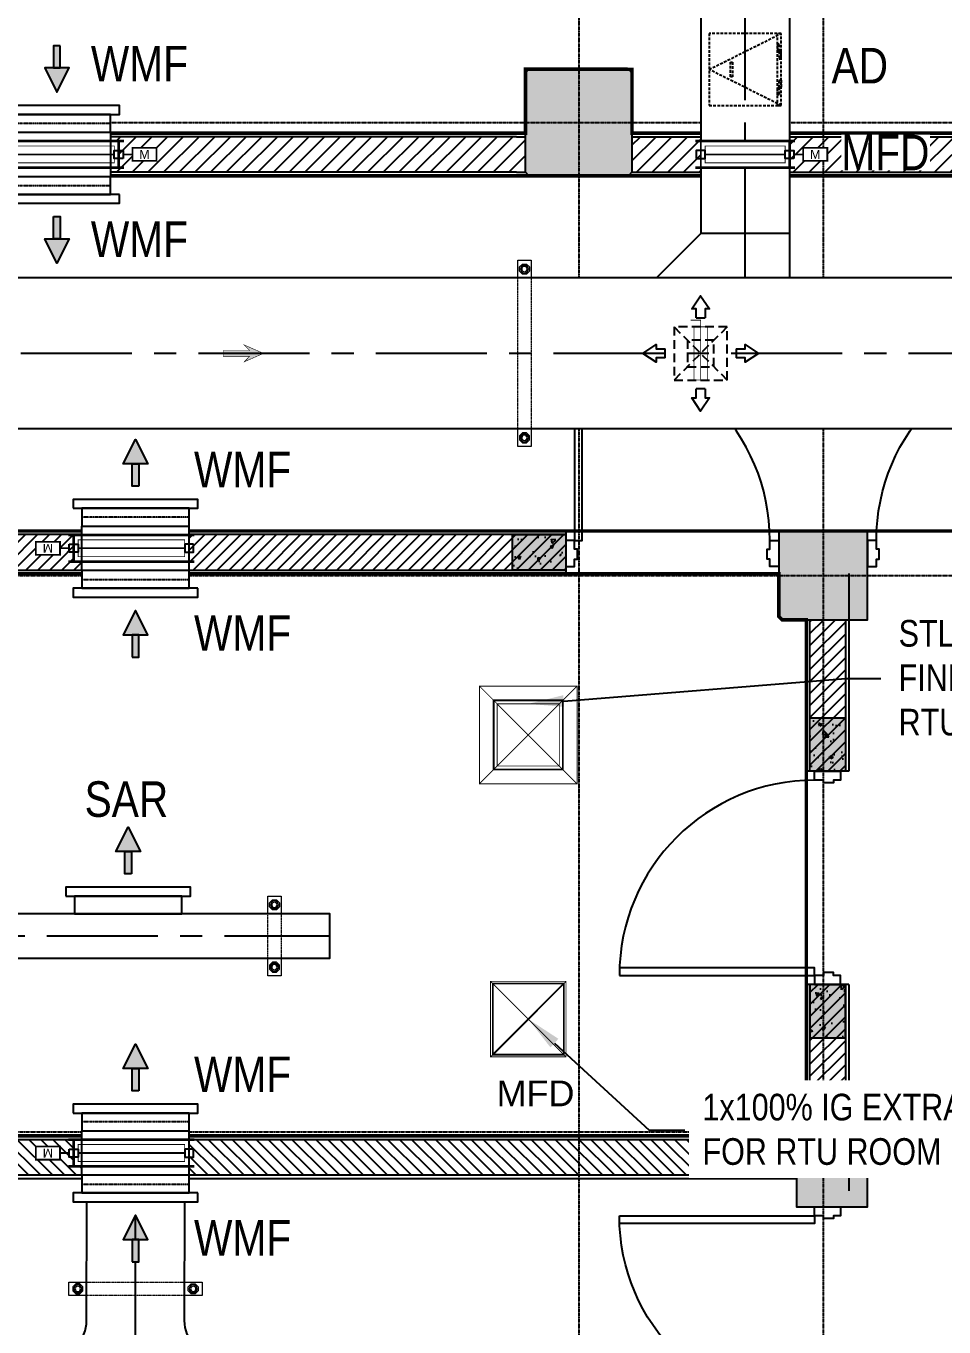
# Model space of a CAD drawing. Header units: metres. Extents: x 841183 to 1048542, y 259326 to 317714.
# Drawn here: x 936224 to 941394, y 294401 to 301725 of the extents above; entities that cross this region are included whole.
import ezdxf
from ezdxf import colors
from ezdxf.entities.mleader import LeaderData, LeaderLine
from ezdxf.math import Vec2, Vec3

# ---------------------------------------------------------------- set-up
doc = ezdxf.new("R2010")
doc.units = ezdxf.units.M
doc.set_wipeout_variables(frame=1)
for name, pattern in [('( Hidden )', [0.375, 0.25, -0.125]), ('CENTER', [2, 1.25, -0.25, 0.25, -0.25]), ('DASHED', [0.75, 0.5, -0.25]), ('DASHED2', [0.375, 0.25, -0.125]), ('HID', [0.345, 0.225, -0.12]), ('HIDDEN', [0.375, 0.25, -0.125]), ('PHANTOM', [2.5, 1.25, -0.25, 0.25, -0.25, 0.25, -0.25]), ('VILLA AXIS$0$CENTER', [2, 1.25, -0.25, 0.25, -0.25])]:
    doc.linetypes.add(name, pattern=pattern)
for name, color, linetype in [('0_ACCESS DOOR', 7, 'Continuous'), ('0_DAMPERS', 160, 'Continuous'), ('0_EXTRACT AIR DUCT', 236, 'Continuous'), ('0_HVAC TEXT', 7, 'Continuous'), ('1-TEXT', 3, 'Continuous'), ('A-AXIS LINE', 253, 'Continuous'), ('A-FIXTURES', 252, 'Continuous'), ('A-SECT-PATT', 9, 'Continuous'), ('A-WALL-2', 252, 'Continuous'), ('G-COL', 252, 'Continuous'), ('MOTORIZED DAMPER', 10, 'Continuous'), ('PAMCAD-PROJECTION', 7, 'Continuous'), ('RETURN AIR DUCT', 160, 'HIDDEN'), ('SUPPLY AIR DUCT', 82, 'Continuous'), ('TIP - BEAM-CONC', 6, 'Continuous'), ('TIP - DOOR2', 252, 'Continuous')]:
    doc.layers.add(name, color=color, linetype=linetype)
for name, color, linetype, lineweight in [('0_ARROW', 20, 'Continuous', 0), ('0_FA DUCT', 130, 'Continuous', 0), ('0_HVAC-OPENING', 126, 'Continuous', 0), ('HANGER', 252, 'Continuous', 0)]:
    doc.layers.add(name, color=color, linetype=linetype, lineweight=lineweight)
for name, color, linetype, transparency in [('A-HATCH', 252, 'Continuous', 0.6), ('A-HATCH SOLID', 253, 'Continuous', 0.6), ('A-REFLECT DOWN', 252, 'Continuous', 0.6), ('CENTER LINE', 252, 'CENTER', 0.6), ('G-HATCH-COL-WALL', 253, 'Continuous', 0.6)]:
    doc.layers.add(name, color=color, linetype=linetype, transparency=transparency)
for name, color, linetype, true_color in [('MFD', 1, 'Continuous', 0xff0000), ('RAR', 1, 'Continuous', 0xff0000), ('SAD', 1, 'Continuous', 0xff0000), ('SAR', 1, 'Continuous', 0xff0000), ('VCD', 5, 'HIDDEN', 0x0000ff)]:
    doc.layers.add(name, color=color, linetype=linetype, true_color=true_color)
doc.styles.add('AIRAL', font='arial.ttf', dxfattribs={"height": 6.14})
doc.styles.get("Standard").update_dxf_attribs({"font": 'ARIALN.TTF'})

# ---------------------------------------------------------------- blocks, each defined once
blk = doc.blocks.new('*U40')
blk.add_wipeout([(-250, 75), (250, 75), (250, 0), (327, 0.4), (327, 37.3), (462.8, 37.3), (462.8, -36.4), (327, -36.4), (327, 0.4), (250, 0), (250, -75), (-250, -75)])
at = {"layer": '0_DAMPERS', "color": 8}
for points in [[(-275, -22.5), (-225, -22.5), (-225, 22.5), (-275, 22.5)], [(275, -22.5), (225, -22.5), (225, 22.5), (275, 22.5)]]:
    blk.add_lwpolyline(points, close=True, dxfattribs=at)
at = {"layer": '0_DAMPERS', "color": 8, "linetype": 'HIDDEN', "ltscale": 150, "const_width": 5}
blk.add_lwpolyline([(-225, -47.5), (225, -47.5), (225, 47.5), (-225, 47.5)], close=True, dxfattribs=at)
at = {"layer": '0_DAMPERS', "color": 8, "ltscale": 100, "const_width": 10}
blk.add_lwpolyline([(275, 0), (327, 0), (327, 0)], dxfattribs=at)
at = {"layer": 'MOTORIZED DAMPER', "const_width": 15}
for points in [[(-280, 75), (280, 75)], [(250, -75), (250, 75)], [(-280, -75), (280, -75)]]:
    blk.add_lwpolyline(points, dxfattribs=at)
at = {"layer": 'MOTORIZED DAMPER', "ltscale": 100, "const_width": 10}
for points in [[(-250, -75), (-250, 75)], [(225, 0), (-225, 0)]]:
    blk.add_lwpolyline(points, dxfattribs=at)
blk.add_lwpolyline([(327, 37.3), (462.8, 37.3), (462.8, -36.4), (327, -36.4)], close=True, dxfattribs=at)
at = {"layer": '0_HVAC TEXT', "insert": (394.9, 0.4), "char_height": 50, "width": 53.399, "attachment_point": 5, "style": 'AIRAL'}
blk.add_mtext('{\\fArial|b0|i0|c0|p34;M}', dxfattribs=at)
blk = doc.blocks.new('AD')
at = {"layer": '0_ACCESS DOOR', "linetype": 'HID', "ltscale": 50}
for p, q in [((0, 0), (300, 150)), ((300, -150), (0, 0))]:
    blk.add_line(p, q, dxfattribs=at)
for points in [[(0, -150), (300, -150), (300, 150), (0, 150)], [(300, 150), (283.7, 150), (283.7, -150), (300, -150)], [(284, 75), (292, 75), (292, 105.6), (284, 105.6)], [(292, 44.4), (300, 44.4), (300, 75), (292, 75)], [(88.7, 30.6), (96.7, 30.6), (96.7, -30.6), (88.7, -30.6)], [(292, -44.4), (300, -44.4), (300, -75), (292, -75)], [(284, -75), (292, -75), (292, -105.6), (284, -105.6)]]:
    blk.add_lwpolyline(points, close=True, dxfattribs=at)
blk = doc.blocks.new('*U38')
at = {"layer": 'SAD', "ltscale": 20}
for points in [[(-25, -62.5), (-25, -12.5), (-50, -12.5), (0, 62.5), (50, -12.5), (25, -12.5), (25, -62.5)], [(-25, -62.5), (25, -62.5)]]:
    blk.add_lwpolyline(points, dxfattribs=at)
blk = doc.blocks.new('*U39')
at = {"layer": 'SAD', "color": 0, "linetype": 'ByBlock', "lineweight": -2, "transparency": 16777216}
blk.add_blockref('*U38', (1261177.7, 298774.3), dxfattribs=at)
for p, rotation in [((1260915.2, 298511.8), 90.00000000000001), ((1261440.2, 298511.8), 270), ((1261177.7, 298249.3), 180)]:
    blk.add_blockref('*U38', p, dxfattribs=dict(at, rotation=rotation))
blk = doc.blocks.new('SAD')
at = {"layer": 'SAD', "linetype": 'DASHED', "ltscale": 100}
for points in [[(-150, -150), (150, -150), (150, 150), (-150, 150)], [(-75, -75), (75, -75), (75, 75), (-75, 75)]]:
    blk.add_lwpolyline(points, close=True, dxfattribs=at)
for points in [[(-150, 150), (150, -150)], [(150, 150), (-150, -150)]]:
    blk.add_lwpolyline(points, dxfattribs=at)
at = {"layer": 'VCD', "ltscale": 150, "const_width": 5}
for points in [[(-56.2, 187.5), (-12.5, 187.5), (0, 187.5), (0, 150)], [(-37.5, 150), (-37.5, -150)], [(-37.5, 150), (37.5, 150)], [(0, 150), (0, -150)], [(37.5, -150), (37.5, 150)], [(-37.5, -150), (37.5, -150)]]:
    blk.add_lwpolyline(points, dxfattribs=at)
at = {"layer": 'SAD'}
blk.add_blockref('*U39', (-1261177.7, -298511.8), dxfattribs=at)
blk = doc.blocks.new('*U63')
blk.add_wipeout([(0, 75), (650, 75), (650, 0), (727, 0.4), (727, 37.3), (862.8, 37.3), (862.8, -36.4), (727, -36.4), (727, 0.4), (650, 0), (650, -75), (0, -75)])
at = {"layer": '0_DAMPERS', "color": 8}
for points in [[(-25, -22.5), (25, -22.5), (25, 22.5), (-25, 22.5)], [(675, -22.5), (625, -22.5), (625, 22.5), (675, 22.5)]]:
    blk.add_lwpolyline(points, close=True, dxfattribs=at)
at = {"layer": '0_DAMPERS', "color": 8, "linetype": 'HIDDEN', "ltscale": 150, "const_width": 5}
blk.add_lwpolyline([(25, -47.5), (625, -47.5), (625, 47.5), (25, 47.5)], close=True, dxfattribs=at)
at = {"layer": '0_DAMPERS', "color": 8, "ltscale": 100, "const_width": 10}
blk.add_lwpolyline([(675, 0), (727, 0), (727, 0)], dxfattribs=at)
at = {"layer": 'MOTORIZED DAMPER', "const_width": 15}
for points in [[(-30, 75), (680, 75)], [(650, -75), (650, 75)], [(-30, -75), (680, -75)]]:
    blk.add_lwpolyline(points, dxfattribs=at)
at = {"layer": 'MOTORIZED DAMPER', "ltscale": 100, "const_width": 10}
for points in [[(0, -75), (0, 75)], [(625, 0), (25, 0)]]:
    blk.add_lwpolyline(points, dxfattribs=at)
blk.add_lwpolyline([(727, 37.3), (862.8, 37.3), (862.8, -36.4), (727, -36.4)], close=True, dxfattribs=at)
at = {"layer": '0_HVAC TEXT', "insert": (794.9, 0.4), "char_height": 50, "width": 53.399, "attachment_point": 5, "style": 'AIRAL'}
blk.add_mtext('{\\fArial|b0|i0|c0|p34;M}', dxfattribs=at)
blk = doc.blocks.new('A$Cb8744c3a')
at = {"layer": 'RAR', "ltscale": 20}
h = blk.add_hatch(color=256, dxfattribs=at)
h.dxf.hatch_style = 1
h.paths.add_polyline_path([(-4.4, 612.5), (-41.9, 612.5), (-41.9, 487.5), (-4.4, 487.5)])
h.paths.add_polyline_path([(45.6, 487.5), (-91.9, 487.5), (-23.1, 350)])
h = blk.add_hatch(color=256, dxfattribs=at)
h.dxf.hatch_style = 1
h.paths.add_polyline_path([(-41.9, -350), (-4.4, -350), (-4.4, -475), (-41.9, -475)])
h.paths.add_polyline_path([(-91.9, -475), (45.6, -475), (-23.1, -612.5)])
at = {"layer": 'RAR'}
for points in [[(-4.4, 612.5), (-41.9, 612.5), (-41.9, 487.5), (-4.4, 487.5), (-4.4, 612.5)], [(45.6, 487.5), (-91.9, 487.5), (-23.1, 350), (45.6, 487.5)], [(-41.9, -350), (-4.4, -350), (-4.4, -475), (-41.9, -475), (-41.9, -350)], [(-91.9, -475), (45.6, -475), (-23.1, -612.5), (-91.9, -475)]]:
    blk.add_lwpolyline(points, close=True, dxfattribs=at)
at = {"layer": 'RAR', "ltscale": 20}
for points in [[(-91.9, 487.5), (-23.1, 350), (45.6, 487.5)], [(45.6, 487.5), (-91.9, 487.5), (-23.1, 350), (45.6, 487.5)], [(45.6, -475), (-23.1, -612.5), (-91.9, -475)], [(-91.9, -475), (45.6, -475), (-23.1, -612.5), (-91.9, -475)]]:
    blk.add_lwpolyline(points, close=True, dxfattribs=at)
at = {"color": 255}
blk.add_wipeout([(-375, 275), (328.8, 275), (328.8, 225), (278.8, 225), (278.8, 75), (325, 75), (325, -75), (278.8, -75), (278.8, -225), (328.8, -225), (328.8, -275), (-375, -275), (-375, -225), (-325, -225), (-325, 225), (-375, 225)], dxfattribs=at)
at = {"layer": 'RAR', "ltscale": 20}
for points in [[(-375, 225), (328.8, 225), (328.8, 275), (-375, 275)], [(-325, 125), (278.8, 125), (278.8, 225), (-325, 225)], [(278.8, -125), (-325, -125), (-325, -225), (278.8, -225)], [(328.8, -225), (-375, -225), (-375, -275), (328.8, -275)]]:
    blk.add_lwpolyline(points, close=True, dxfattribs=at)
at = {"layer": 'RETURN AIR DUCT', "ltscale": 0.001}
for points in [[(-325, 125), (278.8, 125), (278.8, 175), (-325, 175)], [(-324.9, -175), (278.8, -175), (278.8, -125), (-324.9, -125)]]:
    blk.add_lwpolyline(points, close=True, dxfattribs=at)
at = {"layer": 'MFD'}
blk.add_blockref('*U63', (-325, 0), dxfattribs=at)
at = {"layer": 'RAR', "ltscale": 20}
for points in [[(-325, 125), (-325, -125)], [(278.8, 125), (278.8, -125)]]:
    blk.add_lwpolyline(points, dxfattribs=at)
blk = doc.blocks.new('*U72')
at = {"layer": 'HANGER', "ltscale": 20}
for points in [[(0, 75), (-200, 75), (-200, -75), (0, -75)], [(0, -15), (0, 15)], [(1100, -75), (1300, -75), (1300, 75), (1100, 75)], [(1100, -15), (1100, 15)]]:
    blk.add_lwpolyline(points, dxfattribs=at)
for points in [[(-77, 56), (-123, 56), (-156, 23), (-156, -23), (-123, -56), (-77, -56), (-44, -23), (-44, 23)], [(1177, 56), (1223, 56), (1256, 23), (1256, -23), (1223, -56), (1177, -56), (1144, -23), (1144, 23)]]:
    blk.add_lwpolyline(points, close=True, dxfattribs=at)
at = {"layer": 'HANGER', "linetype": 'HIDDEN', "ltscale": 0.0008}
for points in [[(1100, 75), (0, 75)], [(0, -75), (1100, -75)]]:
    blk.add_lwpolyline(points, dxfattribs=at)
at = {"layer": 'HANGER', "ltscale": 20}
for centre, radius in [((-100, 0), 45), ((-100, 0), 30), ((1200, 0), 45), ((1200, 0), 30)]:
    blk.add_circle(centre, radius, dxfattribs=at)
blk = doc.blocks.new('*U74')
at = {"layer": 'HANGER', "ltscale": 20}
for points in [[(0, 75), (-200, 75), (-200, -75), (0, -75)], [(0, -15), (0, 15)], [(1700, -75), (1900, -75), (1900, 75), (1700, 75)], [(1700, -15), (1700, 15)]]:
    blk.add_lwpolyline(points, dxfattribs=at)
for points in [[(-77, 56), (-123, 56), (-156, 23), (-156, -23), (-123, -56), (-77, -56), (-44, -23), (-44, 23)], [(1777, 56), (1823, 56), (1856, 23), (1856, -23), (1823, -56), (1777, -56), (1744, -23), (1744, 23)]]:
    blk.add_lwpolyline(points, close=True, dxfattribs=at)
at = {"layer": 'HANGER', "linetype": 'HIDDEN', "ltscale": 0.0008}
for points in [[(1700, 75), (0, 75)], [(0, -75), (1700, -75)]]:
    blk.add_lwpolyline(points, dxfattribs=at)
at = {"layer": 'HANGER', "ltscale": 20}
for centre, radius in [((-100, 0), 45), ((-100, 0), 30), ((1800, 0), 45), ((1800, 0), 30)]:
    blk.add_circle(centre, radius, dxfattribs=at)
blk = doc.blocks.new('0-ARROW-3')
at = {"layer": '0_ARROW', "true_color": 0xc8c8c8}
h = blk.add_hatch(dxfattribs=at)
h.set_pattern_fill('ANSI31', color=9)
h.set_pattern_definition([(45, (-4415, 43046), (-0.08838834765, 0.08838834765), [])])
h.paths.add_polyline_path([(-512, -108), (-711, -313), (0, 0), (-711, 313), (-512, 108), (-1490, 108), (-1490, -108)])
at = {"layer": '0_ARROW', "const_width": 20}
blk.add_lwpolyline([(-1490, -108), (-512, -108), (-711, -313), (0, 0), (-711, 313), (-512, 108), (-1490, 108)], close=True, dxfattribs=at)
blk = doc.blocks.new('A$C10b3fa2f')
at = {"layer": 'A-REFLECT DOWN'}
h = blk.add_hatch(dxfattribs=at)
h.set_pattern_fill('AR-HBONE', color=256, scale=75, style=0)
h.set_pattern_definition([(45, (-872853.3, -501345.44), (0, 424.26407), [900, -300]), (135, (-872641.16, -501133.3), (3e-14, 424.26407), [900, -300])])
h.paths.add_polyline_path([(-40951.9, -7637.1), (-40445.1, -7637.1), (-40278.2, -7926.1), (-40445.1, -8215.1), (-40951.9, -8215.1), (-41118.8, -7926.1)])
edge = h.paths.add_edge_path()
edge.add_line((-40250.6, -6912.7), (-42275.6, -6912.7))
edge.add_line((-42275.6, -6912.7), (-42275.6, -105.8))
edge.add_line((-42275.6, -105.8), (-42275.6, 38.9))
edge.add_line((-42275.6, 38.9), (-43125, 38.9))
edge.add_line((-43125, 38.9), (-43125, -30517.1))
edge.add_line((-43125, -30517.1), (-43000, -30517.1))
edge.add_line((-43000, -30517.1), (-43000, -32386.1))
edge.add_line((-43000, -32386.1), (-6450, -32386.1))
edge.add_arc((-6450, -25886.1), 6500, 270, 360)
edge.add_line((50, -25886.1), (50, -22117.5))
edge.add_line((50, -22117.5), (-3025.4, -22117.5))
edge.add_line((-3025.4, -22117.5), (-3025.4, -31367.5))
edge.add_line((-3025.4, -31367.5), (-37875.6, -31367.3))
edge.add_line((-37875.6, -31367.3), (-37875.6, -22117.5))
edge.add_line((-37875.6, -22117.5), (-40250.6, -22117.5))
edge.add_line((-40250.6, -22117.5), (-40250.6, -6912.7))
blk = doc.blocks.new('door1200')
at = {"layer": 'TIP - DOOR2'}
blk.add_lwpolyline([(-515355.3, 5554), (-515355.3, 4454), (-515312.2, 4454), (-515312.2, 5553)], dxfattribs=at)
for points in [[(-515405.3, 4454), (-515405.3, 4308), (-515355.3, 4308), (-515355.3, 4348), (-515339.3, 4348), (-515339.3, 4405), (-515355.3, 4405), (-515355.3, 4454)], [(-514205.3, 4454), (-514205.3, 4308), (-514255.3, 4308), (-514255.3, 4348), (-514271.3, 4348), (-514271.3, 4405), (-514255.3, 4405), (-514255.3, 4454)]]:
    blk.add_lwpolyline(points, close=True, dxfattribs=at)
blk.add_arc((-515355.3, 4454), 1100, 0, 90, dxfattribs=at)
blk = doc.blocks.new('Stf200x300')
at = {"layer": 'A-HATCH SOLID'}
blk.add_hatch(color=256, dxfattribs=at).paths.add_polyline_path([(100, 150), (-100, 150), (-100, -150), (100, -150)])
at = {"layer": 'A-SECT-PATT'}
h = blk.add_hatch(dxfattribs=at)
h.set_pattern_fill('AR-CONC', color=8, style=0)
h.paths.add_polyline_path([(100, 150), (-100, 150), (-100, -150), (100, -150)])
at = {"layer": 'A-WALL-2'}
blk.add_lwpolyline([(-100, -150), (100, -150), (100, 150), (-100, 150)], close=True, dxfattribs=at)
blk = doc.blocks.new('A$Cef9c9996')
at = {"layer": 'A-HATCH'}
h = blk.add_hatch(dxfattribs=at)
h.set_pattern_fill('ANSI31', color=256, scale=500, angle=-180)
h.set_pattern_definition([(225, (-959239.83, -309197.14), (44.194174, -44.194174), [])])
h.paths.add_polyline_path([(-25262.09353, -10856.69032), (-25311.94647, -10856.69032), (-28524.19629, -10856.69032), (-28524.19629, -11056.69032), (-25311.94647, -11056.69032), (-25262.09353, -11056.69032)])
h = blk.add_hatch(dxfattribs=at)
h.set_pattern_fill('ANSI31', color=256, scale=500, angle=-180)
h.set_pattern_definition([(225, (-955427.724, -309197.14), (44.194174, -44.194174), [])])
h.paths.add_polyline_path([(-21225.4531, -10856.69031), (-21499.84371, -10856.69031), (-24662.09353, -10856.69031), (-24662.09353, -11056.69031), (-21499.84371, -11056.69031), (-21225.4531, -11056.69031)])
h = blk.add_hatch(dxfattribs=at)
h.set_pattern_fill('ANSI31', color=256, scale=15)
h.set_pattern_definition([(45, (-41334.46, -21338.69), (-33.67596, 33.67596), [])])
h.paths.add_polyline_path([(-25035.38292, -13296.69043), (-25035.38292, -13096.69043), (-28170.4388, -13096.69043), (-28170.4388, -13296.69043)])
h = blk.add_hatch(dxfattribs=at)
h.set_pattern_fill('ANSI31', color=256, scale=15)
h.set_pattern_definition([(45, (-40939.24, -21338.69), (-33.67596, 33.67596), [])])
h.paths.add_polyline_path([(-23460.22076, -15629.13315), (-23660.22076, -15629.13315), (-23660.22076, -16481.57587), (-23460.22076, -16481.57587)])
h.paths.add_polyline_path([(-23660.22076, -14429.13315), (-23460.22076, -14429.13315), (-23460.22076, -13576.69043), (-23660.22076, -13576.69043)])
h = blk.add_hatch(dxfattribs=at)
h.set_pattern_fill('ANSI31', color=256, scale=15, angle=-90)
h.set_pattern_definition([(315, (-33077.542, -13362.74), (33.67596, 33.67596), [])])
h.paths.add_polyline_path([(-28220.4388, -16501.58618), (-28220.4388, -16701.58618), (-23735.4388, -16701.58618), (-23735.4388, -16501.58618)])
at = {"layer": 'A-REFLECT DOWN'}
h = blk.add_hatch(dxfattribs=at)
h.set_pattern_fill('AR-HBONE', color=256, scale=75, style=0)
h.set_pattern_definition([(45, (-873053.33, -501634.64), (0, 424.26407), [900, -300]), (135, (-872841.2, -501422.5), (3e-14, 424.26407), [900, -300])])
h.paths.add_polyline_path([(-41151.96082, -7926.32103), (-40645.1139, -7926.32103), (-40478.26212, -8215.31679), (-40645.1139, -8504.31255), (-41151.96082, -8504.31255), (-41318.8126, -8215.31679)])
edge = h.paths.add_edge_path()
edge.add_line((-40450.61533, -7201.94287), (-42475.61533, -7201.94287))
edge.add_line((-42475.61533, -7201.94287), (-42475.61533, -394.99875))
edge.add_line((-42475.61533, -394.99875), (-42475.61533, -250.33845))
edge.add_line((-42475.61533, -250.33845), (-43325.04045, -250.33845))
edge.add_line((-43325.04045, -250.33845), (-43325.03899, -30806.27827))
edge.add_line((-43325.03899, -30806.27827), (-43200.04115, -30806.27827))
edge.add_line((-43200.04115, -30806.27827), (-43200.04115, -32675.32518))
edge.add_line((-43200.04115, -32675.32518), (-6650.05266, -32675.32518))
edge.add_arc((-6650.05266, -26175.32518), 6500, 270, 360)
edge.add_line((-150.05266, -26175.32518), (-150.05266, -22406.69091))
edge.add_line((-150.05266, -22406.69091), (-3225.46308, -22406.69091))
edge.add_line((-3225.46308, -22406.69091), (-3225.46308, -31656.6906))
edge.add_line((-3225.46308, -31656.6906), (-38075.61537, -31656.47599))
edge.add_line((-38075.61537, -31656.47599), (-38075.61537, -22406.6906))
edge.add_line((-38075.61537, -22406.6906), (-40450.61533, -22406.6906))
edge.add_line((-40450.61533, -22406.6906), (-40450.61533, -7201.94287))
at = {"layer": 'G-HATCH-COL-WALL'}
h = blk.add_hatch(color=256, dxfattribs=at)
h.dxf.hatch_style = 1
h.paths.add_polyline_path([(-24682.09353, -11076.69012), (-25242.09353, -11076.69012), (-25262.09353, -11056.69012), (-25262.09353, -10496.69012), (-25242.09353, -10476.69012), (-24682.09353, -10476.69012), (-24662.09353, -10496.69012), (-24662.09353, -11056.69012)])
h = blk.add_hatch(color=256, dxfattribs=at)
h.dxf.hatch_style = 1
h.paths.add_polyline_path([(-23335.4388, -13076.69043), (-23835.4388, -13076.69043), (-23835.4388, -13556.69043), (-23815.4388, -13576.69043), (-23335.4388, -13576.69043)])
h = blk.add_hatch(color=256, dxfattribs=at)
h.dxf.hatch_style = 1
h.paths.add_polyline_path([(-23335.4388, -16881.57587), (-23735.4388, -16881.57587), (-23735.4388, -16481.57587), (-23335.4388, -16481.57587)])
at = {"layer": 'A-AXIS LINE', "linetype": 'VILLA AXIS$0$CENTER', "ltscale": 4}
for p, q in [((-24961.94647, 4858.12244, 0.00009), (-24961.94647, -22411.638, -19.08565)), ((-23585.4388, 4858.12244, 0.44256), (-23585.4388, -22820.53741, -19.08566)), ((-40765.74437, -10776.69043, -87.13858), (8014.64756, -10776.69043, 26.44237)), ((-40765.74437, -13326.69043, -113.58089), (8014.64756, -13326.69043, 0.00007)), ((-40765.74437, -16458.63359, -113.58086), (8014.64756, -16458.63359, 0.00009))]:
    blk.add_line(p, q, dxfattribs=at)
at = {"layer": 'A-FIXTURES'}
for p, q in [((-28220.4388, -16481.58618, -11.60477), (-23735.4388, -16481.58618, -11.60477)), ((-28220.4388, -16721.58618, -11.60477), (-23735.4388, -16721.58618, -11.60477))]:
    blk.add_line(p, q, dxfattribs=at)
at = {"layer": 'A-FIXTURES', "elevation": 47.92296}
for points in [[(-25311.94647, -10836.69032), (-28774.19629, -10836.69032)], [(-25311.94647, -10836.69032), (-25262.09353, -10836.69032)], [(-24662.09353, -10836.69031), (-22825.38531, -10836.69029)], [(-25311.94647, -11076.69007), (-28774.19629, -11076.69032)], [(-25311.94647, -11076.69007), (-22825.38531, -11076.69029)], [(-25035.38292, -13076.69043), (-28670.4388, -13076.69043)], [(-25035.38292, -13076.69043), (-25035.38292, -13316.69043)], [(-28170.4388, -13316.69043), (-25035.38292, -13316.69043)], [(-23440.22076, -13316.69043), (-23440.22076, -14429.13315)], [(-23680.22076, -14429.13315), (-23680.22076, -13576.69043)], [(-23440.22076, -14429.13315), (-23680.22076, -14429.13315)], [(-23680.22076, -16481.57587), (-23680.22076, -15629.13315)], [(-23440.22076, -15629.13315), (-23680.22076, -15629.13315)], [(-23440.22076, -15629.13315), (-23440.22076, -16791.54376)]]:
    blk.add_lwpolyline(points, dxfattribs=at)
at = {"layer": 'A-WALL-2'}
for p, q in [((-25311.94647, -10856.69032, 18.04068), (-28774.19629, -10856.69032, 18.04068)), ((-25311.94647, -10856.69032, 18.04068), (-25262.09353, -10856.69032, 18.63276)), ((-24662.09353, -10856.69031, 24.57098), (-22825.38531, -10856.69029, 46.9784)), ((-25311.94647, -11056.69032, 18.04069), (-28774.19629, -11056.69032, 18.04068)), ((-25311.94647, -11056.69032, 18.04069), (-25262.09333, -11056.69032, 18.63277)), ((-24662.09353, -11056.69031, 24.571), (-22825.38531, -11056.69029, 46.9784)), ((-25035.38292, -13096.69043, -20.13042), (-28170.4388, -13096.69043, -20.1304)), ((-28170.4388, -13296.69043, -20.1304), (-25035.38292, -13296.69043, -20.13042)), ((-23660.22076, -14429.13315, -20.13038), (-23660.22076, -13576.69043, -20.13038)), ((-23460.22076, -13576.69043, -20.13038), (-23460.22076, -14429.13315, -20.13038)), ((-23660.22076, -16481.57587, -20.13038), (-23660.22076, -15629.13315, -20.13038)), ((-23460.22076, -15629.13315, -20.13038), (-23460.22076, -16481.57587, -20.13038)), ((-28220.4388, -16501.58618, -11.60477), (-23735.4388, -16501.58618, -11.60477)), ((-28220.4388, -16701.58618, -11.60477), (-23735.4388, -16701.58618, -11.60477))]:
    blk.add_line(p, q, dxfattribs=at)
at = {"layer": 'G-COL'}
for points, elevation in [([(-24682.09353, -11076.69012), (-25242.09353, -11076.69012), (-25262.09353, -11056.69012), (-25262.09353, -10496.69012), (-25242.09353, -10476.69012), (-24682.09353, -10476.69012), (-24662.09353, -10496.69012), (-24662.09353, -11056.69012)], 43.16881), ([(-23335.4388, -13076.69043), (-23835.4388, -13076.69043), (-23835.4388, -13556.69043), (-23815.4388, -13576.69043), (-23335.4388, -13576.69043)], -20.13039), ([(-23335.4388, -16481.57587), (-23735.4388, -16481.57587), (-23735.4388, -16881.57587), (-23335.4388, -16881.57587)], -20.13038)]:
    blk.add_lwpolyline(points, close=True, dxfattribs=dict(at, elevation=elevation))
at = {"layer": 'G-COL', "linetype": 'HIDDEN', "elevation": -20.13038}
blk.add_lwpolyline([(-23335.4388, -16481.57587), (-23735.4388, -16481.57587), (-23735.4388, -16881.57587), (-23335.4388, -16881.57587)], close=True, dxfattribs=at)
at = {"layer": 'RETURN AIR DUCT', "linetype": 'PHANTOM', "ltscale": 500, "const_width": 20, "elevation": 98.46183}
for points in [[(-18975.09546, -374.99875), (-24661.94647, -374.99875), (-24661.94647, -574.99875), (-25261.94647, -574.99875), (-25261.94647, -374.99875), (-29974.19629, -374.99875), (-29974.19629, -10836.69031), (-25262.09353, -10836.69031), (-25262.09353, -10476.69012), (-24662.09353, -10477.09919), (-24662.09353, -10836.69031), (-18975.09546, -10836.69031), (-18975.09546, -374.99875)], [(-3540.03787, -11076.69043), (-37775.61537, -11076.69043), (-37775.61537, -13076.68957), (-3540.03787, -13076.68957), (-3540.03787, -11076.69043)]]:
    blk.add_lwpolyline(points, close=True, dxfattribs=at)
at = {"layer": 'RETURN AIR DUCT', "linetype": 'PHANTOM', "ltscale": 500, "const_width": 20, "elevation": 47.92296}
blk.add_lwpolyline([(-37975.61537, -16481.5863), (-23680.22076, -16481.57587), (-23680.22076, -13576.69043), (-23815.4388, -13576.69043), (-23835.4388, -13556.69043), (-23835.4388, -13316.69043), (-25035.38292, -13316.69043), (-28170.4388, -13316.69043)], dxfattribs=at)
at = {"color": 252, "true_color": 0x939598}
blk.add_blockref('door1200', (490369.90085, -17583.6859, -20.13039), dxfattribs=at)
at = {"color": 252, "true_color": 0x939598, "xscale": -1}
blk.add_blockref('door1200', (-537540.77846, -17583.6859, -20.13039), dxfattribs=at)
at = {"color": 252, "true_color": 0x939598, "rotation": 90.00000000000001}
blk.add_blockref('door1200', (-19179.21962, 499776.2065, -20.13039), dxfattribs=at)
at = {"color": 252, "true_color": 0x939598, "xscale": -1, "rotation": 90}
blk.add_blockref('door1200', (-19179.21962, -532286.91553, -20.13039), dxfattribs=at)
at = {"layer": 'TIP - BEAM-CONC', "color": 1, "linetype": 'DASHED2', "xscale": -1, "rotation": 270}
blk.add_blockref('Stf200x300', (-25185.38292, -13196.69043, -20.13042), dxfattribs=at)
at = {"layer": 'TIP - BEAM-CONC', "color": 1, "linetype": 'DASHED2', "xscale": -1}
blk.add_blockref('Stf200x300', (-23560.22076, -14279.13315, -20.13039), dxfattribs=at)
at = {"layer": 'TIP - BEAM-CONC', "color": 1, "linetype": 'DASHED2', "rotation": 180}
blk.add_blockref('Stf200x300', (-23560.22076, -15779.13315, -20.13039), dxfattribs=at)
blk = doc.blocks.new('*U78')
at = {"layer": 'HANGER', "ltscale": 20}
for points in [[(0, 75), (-200, 75), (-200, -75), (0, -75)], [(0, -15), (0, 15)], [(500, -75), (700, -75), (700, 75), (500, 75)], [(500, -15), (500, 15)]]:
    blk.add_lwpolyline(points, dxfattribs=at)
for points in [[(-77, 56), (-123, 56), (-156, 23), (-156, -23), (-123, -56), (-77, -56), (-44, -23), (-44, 23)], [(577, 56), (623, 56), (656, 23), (656, -23), (623, -56), (577, -56), (544, -23), (544, 23)]]:
    blk.add_lwpolyline(points, close=True, dxfattribs=at)
at = {"layer": 'HANGER', "linetype": 'HIDDEN', "ltscale": 0.0008}
for points in [[(500, 75), (0, 75)], [(0, -75), (500, -75)]]:
    blk.add_lwpolyline(points, dxfattribs=at)
at = {"layer": 'HANGER', "ltscale": 20}
for centre, radius in [((-100, 0), 45), ((-100, 0), 30), ((600, 0), 45), ((600, 0), 30)]:
    blk.add_circle(centre, radius, dxfattribs=at)
blk = doc.blocks.new('SAR')
at = {"layer": 'RAR', "ltscale": 20}
h = blk.add_hatch(color=256, dxfattribs=at)
h.dxf.hatch_style = 1
h.paths.add_polyline_path([(225, -18.75), (225, 18.75), (350, 18.75), (350, -18.75)])
h.paths.add_polyline_path([(350, -68.75), (350, 68.75), (487.5, 0)])
for points in [[(0, 301.875), (0, -301.875), (100, -301.875), (100, 301.875)], [(100, 351.875), (100, -351.875), (150, -351.875), (150, 351.875)], [(225, -18.75), (225, 18.75), (350, 18.75), (350, -18.75), (225, -18.75)], [(350, 68.75), (487.5, 0), (350, -68.75)], [(350, -68.75), (350, 68.75), (487.5, 0), (350, -68.75)], [(350, -68.75), (350, 68.75), (487.5, 0), (350, -68.75)]]:
    blk.add_lwpolyline(points, close=True, dxfattribs=at)
blk = doc.blocks.new('A$Caca1db55')
at = {"layer": '0_FA DUCT', "elevation": -106.5}
for points, const_width in [([(-25241, -13754.7), (-24851, -13754.7), (-24851, -14144.7), (-25241, -14144.7)], 10), ([(-25221, -13774.7), (-24871, -13774.7), (-24871, -14124.7), (-25221, -14124.7)], 5)]:
    blk.add_lwpolyline(points, close=True, dxfattribs=dict(at, const_width=const_width))
at = {"layer": '0_FA DUCT', "linetype": 'HIDDEN', "ltscale": 80, "const_width": 5, "elevation": -18.4}
for points in [[(-25221, -13774.7), (-24871, -14124.7)], [(-24871, -13774.7), (-25221, -14124.7)]]:
    blk.add_lwpolyline(points, dxfattribs=at)
at = {"layer": '0_HVAC-OPENING', "linetype": '( Hidden )', "ltscale": 100, "const_width": 5}
for points, elevation in [([(-24771.1, -14225), (-25321.1, -13675)], -18.4), ([(-25321.1, -14225), (-24771.1, -13675)], -18.4), ([(-24833.5, -15762.2), (-25258.5, -15337.2)], 53.1), ([(-25258.5, -15762.2), (-24833.5, -15337.2)], 53.1)]:
    blk.add_lwpolyline(points, dxfattribs=dict(at, elevation=elevation))
for points, elevation in [([(-25321.1, -14225), (-24771.1, -14225), (-24771.1, -13675), (-25321.1, -13675)], -18.4), ([(-25258.5, -15762.2), (-24833.5, -15762.2), (-24833.5, -15337.2), (-25258.5, -15337.2)], 53.1)]:
    blk.add_lwpolyline(points, close=True, dxfattribs=dict(at, elevation=elevation))
at = {"layer": '0_HVAC TEXT', "insert": (-25005.3, -15967.8, 231.3), "char_height": 145, "width": 442.988, "attachment_point": 5, "style": 'AIRAL'}
blk.add_mtext('{\\fArial|b0|i0|c0|p34;MFD}', dxfattribs=at)
ml = blk.add_multileader_mtext('Standard')
ml.set_content('STL WITH \\PFINE FILTER FOR \\PRTU ROOM', color=256)
ml.set_leader_properties()
ml.build(insert=Vec2(0, 0))
ml.multileader.update_dxf_attribs({"text_left_attachment_type": 2, "text_right_attachment_type": 2, "dogleg_length": 200, "arrow_head_size": 200})
ctx = ml.context
ctx.base_point, ctx.char_height, ctx.arrow_head_size, ctx.landing_gap_size, ctx.plane_origin = Vec3(-23060.2, -13632.8, 31.2), 150, 200, 100, Vec3(-29292, -15737.3, 31.2)
ctx.left_attachment, ctx.right_attachment = 2, 2
notes = []
notes.append((ctx, [(1, (1, 1, 0), (-23260.2, -13632.8, 31.2), (1, 0), 200, [(0, [(-25046, -13774.7, 31.2)], 0, [])])]))
ctx.mtext.insert, ctx.mtext.flow_direction = Vec3(-22960.2, -13302.5, 31.2), 5
ctx.mtext.has_bg_fill, ctx.mtext.bg_color, ctx.mtext.bg_scale_factor, ctx.mtext.bg_transparency, ctx.mtext.use_window_bg_color = 1, -1027028792, 1.5, 0, 1
ml = blk.add_multileader_mtext('Standard')
ml.set_content('1x100% IG EXTRACT FAN\\PFOR RTU ROOM', color=256)
ml.set_leader_properties()
ml.build(insert=Vec2(0, 0))
ml.multileader.update_dxf_attribs({"text_left_attachment_type": 2, "text_right_attachment_type": 2, "dogleg_length": 200, "arrow_head_size": 200})
ctx = ml.context
ctx.base_point, ctx.char_height, ctx.arrow_head_size, ctx.landing_gap_size, ctx.plane_origin = Vec3(-24165.1, -16174, -65), 150, 200, 100, Vec3(-29291.5, -17336.9, -65)
ctx.left_attachment, ctx.right_attachment = 2, 2
notes.append((ctx, [(1, (1, 1, 0), (-24365.1, -16174, -65), (1, 0), 200, [(0, [(-25046, -15549.7, -65)], 0, [])])]))
ctx.mtext.insert, ctx.mtext.flow_direction = Vec3(-24065.1, -15970, -65), 5
ctx.mtext.has_bg_fill, ctx.mtext.bg_color, ctx.mtext.bg_scale_factor, ctx.mtext.bg_transparency, ctx.mtext.use_window_bg_color = 1, -1027028792, 1.5, 0, 1
for ctx, leaders in notes:
    for number, flags, end, landing, length, lines in leaders:
        leader = LeaderData()
        leader.index, (leader.has_last_leader_line, leader.has_dogleg_vector, leader.attachment_direction) = number, flags
        leader.last_leader_point, leader.dogleg_vector, leader.dogleg_length = Vec3(end), Vec3(landing), length
        for number, points, colour, breaks in lines:
            line = LeaderLine()
            line.index, line.vertices, line.color, line.breaks = number, Vec3.list(points), colors.encode_raw_color(colour), breaks
            leader.lines.append(line)
        ctx.leaders.append(leader)
at = {"layer": '0_EXTRACT AIR DUCT', "const_width": 10, "elevation": -18.4}
blk.add_lwpolyline([(-25245.9, -15749.7), (-24846, -15749.7), (-24846, -15349.7), (-25245.9, -15349.7)], close=True, dxfattribs=at)
at = {"layer": '0_EXTRACT AIR DUCT', "linetype": '( Hidden )', "ltscale": 100, "const_width": 10, "elevation": -18.4}
blk.add_lwpolyline([(-25245.9, -15749.7), (-24846, -15349.7)], dxfattribs=at)

msp = doc.modelspace()

# ---------------------------------------------------------------- block references
at = {"layer": 'PAMCAD-PROJECTION', "color": 6}
msp.add_blockref('A$Cef9c9996', (964298.7, 311958.9, -97.8), dxfattribs=at)

# ---------------------------------------------------------------- next in the draw order: wipeouts: each hides what was drawn before it
at = {"color": 255}
msp.add_wipeout([(928091.7, 296977.3), (928341.7, 296727.3), (937935.5, 296727.3), (937935.5, 296477.3), (928091.7, 296477.3)], dxfattribs=at)

# ---------------------------------------------------------------- next in the draw order: block references
at = {"color": 2}
msp.add_blockref('A$C10b3fa2f', (964098.7, 311683.9, -103.7), dxfattribs=at)

# ---------------------------------------------------------------- next in the draw order: wipeouts: each hides what was drawn before it
at = {"color": 255}
msp.add_wipeout([(928734.1, 294237.3), (928734.1, 293687.3), (936380.3, 293687.3), (936587.4, 293736.6), (936693.9, 293810.7), (936764.8, 293894.8), (936826.6, 294035.6), (936840.3, 294147.3), (936859.5, 294015.9), (936897.8, 293924.6), (936934.3, 293868.7), (936975, 293822), (937061.8, 293754), (937148.3, 293713.1), (937196.8, 293699.1), (937300.3, 293687.3), (937619.7, 293687.3), (939618.5, 293687.3), (939618.5, 294237.3), (937315.3, 294237.3), (937262.8, 294244.3), (937195, 294277.6), (937173.9, 294295.9), (937134.8, 294351.2), (937118.8, 294400.3), (937115.3, 294437.3), (937115.7, 295105.3), (936565.7, 295105.3), (936565.3, 294437.3), (936551, 294363), (936506.7, 294295.9), (936462.5, 294262.5), (936416.8, 294244), (936351.6, 294237.3)], dxfattribs=at)

# ---------------------------------------------------------------- next in the draw order: wipeouts: each hides what was drawn before it
msp.add_wipeout([(958608.6, 291727.2), (958608.6, 291027.2), (939689.4, 291027.2), (939189.4, 291002.2), (928141.7, 291002.2), (928036.7, 291003.4), (927883.7, 291026.1), (927665, 291105.8), (927434.5, 291270.1), (927315.2, 291414.2), (927223.8, 291580.3), (927167.6, 291750.9), (927141.7, 291977.2), (927141.7, 296242.2), (927125.2, 296310.5), (927107.2, 296337.8), (927076.6, 296365.8), (927011.2, 296392.2), (926991.7, 296392.2), (926991.7, 297392.2), (927018.6, 297395.9), (927062.4, 297421.5), (927083.1, 297451.7), (927091.7, 297492.2), (927091.7, 299557.2), (927079.2, 299626.7), (927052.9, 299675.4), (927022.6, 299708.3), (927012.2, 299716.8), (927000.6, 299724.9), (926947.3, 299749.3), (926899.5, 299757.2), (926575.9, 299757.2), (926575.9, 300007.2), (926899.5, 300007.2), (926975.9, 299999.2), (927060.4, 299974.4), (927108.8, 299951.4), (927147, 299927.8), (927192.7, 299891.7), (927259.6, 299816.3), (927295.6, 299870.3), (927357, 299948.7), (927440.1, 300035.4), (927529.6, 300110.7), (927750.7, 300239.9), (927908.4, 300295.1), (928078.7, 300326.4), (928191.7, 300332.2), (928364.6, 300332.2), (928523.1, 300332.2), (929080.6, 300332.2), (929330.6, 300582.2), (929330.6, 302572.1), (929130.6, 302772.1), (927101.1, 302772.1), (927101.1, 303022.1), (929330.6, 303022.1), (929330.6, 305636.6), (929480.6, 306136.6), (929480.6, 308560.9), (929480.6, 310583.9), (929780.6, 310583.9), (929780.6, 306136.6), (929930.6, 305636.6), (929930.6, 300332.2), (930756.5, 300332.2), (931256.5, 300307.2), (932108.8, 300307.2), (932358.8, 300557.2), (932358.8, 305850.2), (932658.8, 305850.2), (932658.8, 300582.2), (932658.8, 300307.2), (939774.1, 300307.2), (940024.1, 300557.2), (940024, 306115.6), (939874, 306265.6), (936824.6, 306265.6), (936824.6, 306440.6), (940024.1, 306440.6), (940024.1, 309771.3), (940524.1, 309771.3), (940524, 306440.6), (942824.1, 306440.6), (942824.1, 306265.6), (940674, 306265.6), (940524, 306115.6), (940524.1, 300307.2), (942231.5, 300307.2), (942731.5, 300257.2), (949523.2, 300257.2), (949773.2, 300507.2), (949773.2, 309212.6), (950373.2, 309212.6), (950373.2, 300257.2), (951436.5, 300257.2), (951936.5, 300132.2), (956072.7, 300132.2), (956322.7, 300382.2), (956322.7, 310583.9), (956722.7, 310583.9), (956722.7, 300132.2), (957318.4, 300132.2), (957818.4, 300007.2), (960069.9, 300007.2), (960069.9, 299757.2), (957818.4, 299757.2), (957318.4, 299632.2), (951936.5, 299632.2), (951436.5, 299507.2), (942731.5, 299507.2), (942231.5, 299457.2), (931256.5, 299457.2), (930757.7, 299432.3), (928191.7, 299432.2), (928140.1, 299425.4), (928082.7, 299399.9), (928026.9, 299345.6), (927995.4, 299270.5), (927991.7, 297492.2), (927999.9, 297452.4), (928020.9, 297421.5), (928046.6, 297402.9), (928091.7, 297392.2), (928091.7, 296392.2), (928029.1, 296378.5), (927985.6, 296348.3), (927959.2, 296312.7), (927945.7, 296277), (927941.7, 296242.2), (927941.7, 291977.2), (927952.2, 291913.2), (928000.2, 291835.8), (928066.4, 291780.6), (928141.7, 291752.2), (939189.4, 291752.2), (939689.4, 291727.2)], dxfattribs=at)

# ---------------------------------------------------------------- next in the draw order: linework, layer by layer
at = {"layer": 'CENTER LINE', "ltscale": 500, "elevation": -29.9}
for points in [[(940274.1, 300307.2), (940274.1, 309796.4)], [(959819.9, 299882.2), (926223.1, 299882.2)]]:
    msp.add_lwpolyline(points, dxfattribs=at)
at = {"layer": 'SUPPLY AIR DUCT', "elevation": -29.9}
for points in [[(936824.6, 309996.4), (939904.1, 309996.4, -0.414214), (940024.1, 309876.4), (940024.1, 300557.2)], [(942824.1, 309996.4), (940644.1, 309996.4, 0.414214), (940524.1, 309876.4), (940524.1, 300307.2)]]:
    msp.add_lwpolyline(points, format="xyb", dxfattribs=at)
at = {"layer": 'SUPPLY AIR DUCT'}
for points in [[(940024.1, 300557.2), (939774.1, 300307.2)], [(940524.1, 300557.2), (940024.1, 300557.2)]]:
    msp.add_lwpolyline(points, dxfattribs=at)
at = {"layer": 'SUPPLY AIR DUCT', "elevation": -29.9}
for points in [[(942231.5, 300307.2), (931256.5, 300307.2)], [(942231.5, 299457.2), (931256.5, 299457.2)]]:
    msp.add_lwpolyline(points, dxfattribs=at)

# ---------------------------------------------------------------- next in the draw order: block references
at = {"rotation": 180}
msp.add_blockref('A$Cb8744c3a', (936817.6, 295380.3, -179.7), dxfattribs=at)
at = {"layer": '0_EXTRACT AIR DUCT', "xscale": 1.352833170927799, "yscale": 1.352833170927799, "zscale": 1.352833170927799}
msp.add_blockref('AD', (940071.2, 301480.6, -14.9), dxfattribs=at)
at = {"layer": 'HANGER', "xscale": -0.5, "yscale": 0.5, "zscale": 0.5, "rotation": 90}
msp.add_blockref('*U74', (939031, 300307.2), dxfattribs=at)
at = {"layer": 'HANGER', "xscale": -0.5, "yscale": 0.5, "zscale": 0.5}
msp.add_blockref('*U72', (937115.7, 294615.3, -164.7), dxfattribs=at)
at = {"layer": 'SAD'}
msp.add_blockref('SAD', (940023.5, 299882.2, -29.9), dxfattribs=at)

# ---------------------------------------------------------------- next in the draw order: texts
at = {"layer": '1-TEXT', "color": 0}
msp.add_text('AD', height=200, dxfattribs=at).set_placement((940760.6, 301402.3, -212.3))

# ---------------------------------------------------------------- next in the draw order: linework, layer by layer
at = {"layer": 'CENTER LINE', "ltscale": 500}
msp.add_lwpolyline([(936840.3, 294147.3), (936840.7, 295105.3)], dxfattribs=at)
at = {"layer": 'RETURN AIR DUCT', "linetype": 'ByBlock', "ltscale": 0.003}
msp.add_lwpolyline([(936840.3, 294147.3, -0.414214), (936380.3, 293687.3), (928734.1, 293687.3), (928734.1, 294237.3), (936365.3, 294237.3, 0.414214), (936565.3, 294437.3), (936565.7, 295105.3)], format="xyb", dxfattribs=at)

# ---------------------------------------------------------------- next in the draw order: block references
msp.add_blockref('A$Cb8744c3a', (936421.2, 301002.2, -14.9))
at = {"color": 2}
msp.add_blockref('*U40', (940274.1, 301002.2, -14.9), dxfattribs=at)

# ---------------------------------------------------------------- next in the draw order: texts
at = {"layer": '1-TEXT', "color": 0, "char_height": 200, "width": 498.661, "attachment_point": 1, "bg_fill": 3, "box_fill_scale": 1, "bg_fill_color": 256, "bg_fill_transparency": 0}
for s, insert in [('MFD', (940815.7, 301113.5, -227.2)), ('WMF', (937170.1, 295923.6, -436.8)), ('WMF', (937170.1, 295003, -436.8))]:
    msp.add_mtext(s, dxfattribs=dict(at, insert=insert))

# ---------------------------------------------------------------- next in the draw order: linework, layer by layer
at = {"layer": 'RETURN AIR DUCT', "linetype": 'ByBlock', "ltscale": 0.003}
msp.add_lwpolyline([(937115.7, 295105.3), (937115.3, 294437.3, 0.414214), (937315.3, 294237.3), (939618.5, 294237.3), (939618.5, 293687.3), (937300.3, 293687.3, -0.414214), (936840.3, 294147.3)], format="xyb", dxfattribs=at)

# ---------------------------------------------------------------- next in the draw order: texts
at = {"layer": '1-TEXT', "color": 0, "char_height": 200, "width": 498.661, "attachment_point": 1, "bg_fill": 3, "box_fill_scale": 1, "bg_fill_color": 256, "bg_fill_transparency": 0}
for insert in [(936589.3, 301613.6, -272.1), (936589.3, 300625, -272.1)]:
    msp.add_mtext('WMF', dxfattribs=dict(at, insert=insert))

# ---------------------------------------------------------------- next in the draw order: block references
at = {"color": 2}
msp.add_blockref('A$Caca1db55', (964098.7, 311683.9, -103.7), dxfattribs=at)

# ---------------------------------------------------------------- next in the draw order: linework, layer by layer
at = {"layer": 'CENTER LINE', "ltscale": 500}
msp.add_lwpolyline([(928341.7, 296602.3), (937935.5, 296602.3)], dxfattribs=at)
at = {"layer": 'SUPPLY AIR DUCT'}
msp.add_lwpolyline([(928341.7, 296477.3), (937935.5, 296477.3), (937935.5, 296727.3), (928341.7, 296727.3)], close=True, dxfattribs=at)

# ---------------------------------------------------------------- next in the draw order: block references
at = {"rotation": 180}
msp.add_blockref('A$Cb8744c3a', (936817.6, 298785.1, -49.8), dxfattribs=at)
at = {"layer": '0_ARROW', "xscale": 0.1524, "yscale": 0.1524, "zscale": 0.1524}
msp.add_blockref('0-ARROW-3', (937561.1, 299882.2, -29.9), dxfattribs=at)
at = {"layer": 'HANGER', "xscale": -0.5, "yscale": 0.5, "zscale": 0.5, "rotation": 90}
msp.add_blockref('*U78', (937622.9, 296727.3), dxfattribs=at)
at = {"layer": 'SAR', "rotation": 90}
msp.add_blockref('SAR', (936799.3, 296727.3), dxfattribs=at)

# ---------------------------------------------------------------- next in the draw order: texts
at = {"layer": '1-TEXT', "color": 0}
msp.add_text('SAR', height=200, dxfattribs=at).set_placement((936554, 297273))

# ---------------------------------------------------------------- next in the draw order: texts
at = {"layer": '1-TEXT', "color": 0, "char_height": 200, "width": 498.661, "attachment_point": 1, "bg_fill": 3, "box_fill_scale": 1, "bg_fill_color": 256, "bg_fill_transparency": 0}
for insert in [(937170.1, 299328.5, -307), (937170.1, 298407.9, -307)]:
    msp.add_mtext('WMF', dxfattribs=dict(at, insert=insert))

doc.saveas('drawing.dxf')
